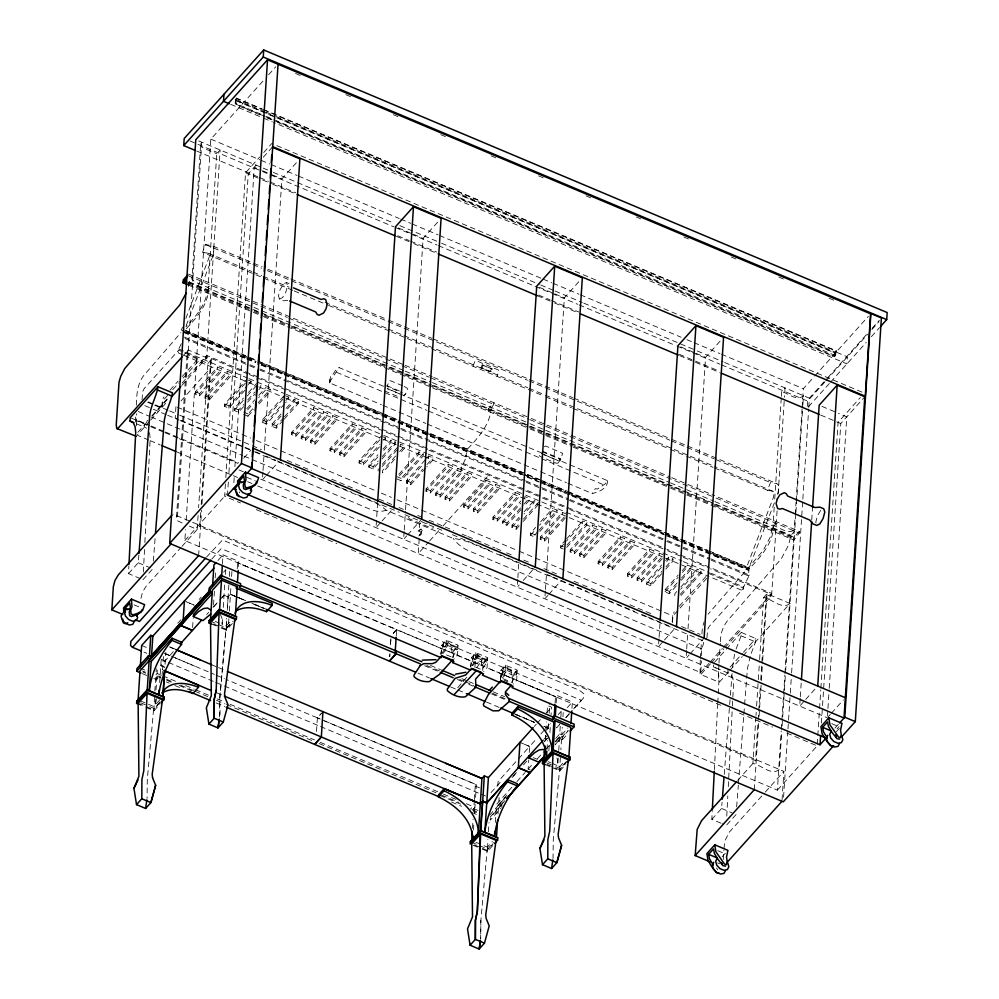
<?xml version="1.0" encoding="UTF-8"?>
<svg xmlns="http://www.w3.org/2000/svg" width="999" height="999" viewBox="0 0 999 999"><rect width="100%" height="100%" fill="white"/><g stroke="black" fill="none" stroke-linecap="round" stroke-linejoin="round"><path stroke-width="0.75" stroke-dasharray="5 3.75" d="M201.973 503.946L211.301 359.677L188.274 349.987L187.225 351.473L176.486 517.47L177.522 520.741L183.529 523.676M187.225 351.473L188.262 354.757L190.16 355.956L207.917 363.436L198.589 507.717M192.008 277.51L193.057 276.024L201.711 142.22L200.662 143.706L192.008 279.208L194.942 282.005L208.104 287.537L211.476 283.778L220.13 149.975L216.758 153.734L208.104 287.537M200.662 143.706L201.698 146.978L203.596 148.189L216.758 153.734M405.307 394.068C401.785 398.264 407.679 393.032 407.405 388.361L404.021 386.326M219.68 703.246L219.418 717.919L220.117 713.623L219.668 699.25L225.911 629.208L231.905 622.577M480.869 920.379L480.644 939.035L480.881 920.366L487.125 850.324L493.081 843.693M383.554 386.326L339.073 367.595L335.577 370.267L331.306 376.923L330.594 376.673L329.995 379.258L329.807 382.979L381.431 404.732M140.335 578.608L128.509 573.626L128.896 565.871M143.369 571.965L144.555 548.713M144.867 542.507L150.187 438.611L149.538 432.579M721.041 823.213L711.825 819.33L712.225 811.575M714.372 769.717L717.694 704.582M717.769 703.034L718.169 695.279M718.244 693.731L719.043 678.221L718.393 672.19L716.445 668.269L713.348 666.758L713.561 663.373M726.773 816.121L727.809 795.966M728.283 786.663L732.317 707.579M732.404 706.031L733.516 684.315L732.866 678.284L730.918 674.362L713.348 666.758M135.352 422.003L135.752 415.871M136.451 405.144C136.538 394.168 137.437 381.943 145.454 373.564L180.894 332.667M163.424 432.043L136.176 420.567L136.626 413.711M136.364 425.811L136.738 419.942L149.65 425.374M142.045 399.887L142.682 391.558L144.168 388.623L178.671 350.174L198.401 358.491L198.227 361.313L179.895 381.73M146.553 428.159L144.48 427.147L144.705 423.763L147.79 420.329M154.72 405.232L161.776 408.204L162.412 399.862L163.898 396.928M156.106 671.765L156.294 668.743M145.954 707.379L153.971 710.764L154.433 697.352M153.759 678.471L156.593 679.67L156.768 676.997L157.979 675.661L160.827 676.86M155.906 674.787L157.093 673.476L157.48 667.432M181.244 343.743L178.746 349.051L178.496 352.997L182.792 354.82M157.979 675.661L157.805 678.333L156.593 679.67M175.936 406.63L175.212 417.919L254.208 451.198M159.653 682.454L161.214 659.615M163.411 656.53L162.55 669.942L164.847 667.307L160.839 665.571L175.1 649.7M165.047 664.335L165.809 652.422M452.048 653.059L451.298 645.204L447.727 641.957L443.943 642.095L442.657 649.1L447.914 643.256L457.305 647.215L452.048 653.059L184.865 540.559L185.564 529.67M186.164 520.342L210.814 139.136L264.46 79.396M195.28 394.018L195.417 391.77L217.545 367.132L221.853 368.943L221.703 371.203L199.588 395.841L195.28 394.018L217.395 369.393L217.545 367.132M199.588 395.841L199.738 393.581L221.853 368.943M204.982 398.114L205.12 395.854L227.235 371.216L231.556 373.039L231.406 375.287L209.291 399.925L204.982 398.114L227.098 373.476L227.235 371.216M198.089 515.472L197.19 529.433L188.986 525.973M192.62 627.434L193.207 618.493M200.712 512.549L199.812 526.51L755.519 760.576L758.029 721.79M201.211 504.782L210.552 360.514L205.944 358.579L206.094 356.318L247.777 373.876M198.626 555.594L201.561 510.152M209.291 399.925L209.44 397.664L231.556 373.039M235.414 99.638L235.177 103.309L236.426 104.995L265.135 117.083M264.885 111.713L236.114 99.588L235.727 100.212L235.689 103.534L236.8 104.583L833.94 356.106L835.326 355.519L835.564 351.86L847.402 356.843L846.94 363.898L273.776 122.477M236.164 98.801L235.926 102.472L237.175 104.158L264.448 115.647M244.942 390.247L228.858 408.166L224.538 406.356L224.688 404.096L246.803 379.458M213.549 604.944L214.423 591.158M215.185 577.934L215.572 571.89M228.858 408.166L229.008 405.906L247.103 385.751M225.424 483.841L224.625 496.278L240.447 502.947M225.824 477.609L245.542 172.765L259.678 157.018M222.44 563.898L223.027 554.845L238.798 561.438L238.311 568.98M228.334 482.042L227.622 492.932L184.865 540.559M228.933 472.702L248.252 173.938L258.454 162.587M243.581 406.655L238.561 412.25L234.241 410.439L234.39 408.179L243.431 398.102M232.38 623.526L226.311 630.244L226.273 626.011L222.165 624.288L222.665 616.633M223.252 607.442L224.75 583.316M225.337 574.388L225.624 569.917L229.695 571.578L229.32 577.547M233.853 482.704L234.328 475.437M234.89 466.633L254.258 167.258L261.164 170.167M238.561 412.25L238.699 409.99L243.731 404.395M226.273 626.011L226.761 618.356M228.833 584.989L227.26 610.701L228.109 596.927L230.444 594.305L230.919 586.863M231.593 576.435L232.08 568.993M237.238 568.793L237.625 562.749L238.798 561.438M243.619 414.385L247.927 416.196L248.077 413.948L253.097 408.341M248.239 380.057L251.124 381.281L250.974 383.529L248.963 385.776M260.814 385.364L260.677 387.624L258.666 389.86M284.603 403.871L266.508 424.026L262.188 422.215L262.337 419.955L284.453 395.317M258.991 403.883L270.042 391.571L270.192 389.31L265.871 387.487L265.734 389.747L258.691 397.59M262.912 472.065L262.412 479.82L265.409 476.473M263.012 470.504L263.923 456.555M264.323 450.349L281.88 178.896L298.876 159.952M266.508 424.026L266.658 421.765L281.73 404.97M283.241 420.279L276.211 428.109L271.89 426.298L272.04 424.038L281.081 413.961M276.211 428.109L276.348 425.849L283.391 418.019M285.889 395.916L288.773 397.127L288.624 399.388L285.602 402.747M291.458 434.54L291.608 432.28L313.723 407.642L318.032 409.465L317.882 411.713L295.766 436.351L291.458 434.54L313.574 409.902L313.723 407.642M284.253 419.155L298.326 403.484L298.464 401.223L294.156 399.4L294.006 401.66L285.964 410.614M295.766 436.351L295.916 434.09L318.032 409.465M301.161 438.623L301.298 436.363L323.426 411.725L327.734 413.549L327.585 415.809L305.469 440.434L301.161 438.623L323.276 413.986L323.426 411.725M305.469 440.434L305.619 438.186L327.734 413.549M310.527 442.569L310.677 440.309L332.792 415.671L337.1 417.495L336.963 419.755L314.847 444.38L310.527 442.569L332.642 417.932L332.792 415.671M314.847 444.38L314.985 442.132L337.1 417.495M329.932 450.736L330.07 448.489L352.197 423.851L356.506 425.661L356.356 427.922L334.24 452.559L329.932 450.736L352.048 426.111L352.197 423.851M334.24 452.559L334.39 450.299L356.506 425.661M316.496 731.468L317.37 717.881L321.091 713.736M339.635 454.832L339.772 452.572L361.888 427.934L366.208 429.745L366.059 432.005L343.943 456.643L339.635 454.832L361.75 430.194L361.888 427.934M343.943 456.643L344.093 454.383L366.208 429.745M379.433 446.903L363.349 464.81L359.028 462.999L359.178 460.739L381.293 436.101M363.349 464.81L363.486 462.562L379.57 444.642M378.072 463.299L373.039 468.906L368.731 467.082L368.881 464.822L377.922 454.745M373.039 468.906L373.189 466.645L378.221 461.038M378.097 471.029L378.246 468.768M377.622 502.847L376.024 527.672L381.019 522.102M382.729 436.713L385.602 437.924L385.464 440.184L383.454 442.42M382.093 458.828L395.167 444.268L395.304 442.008L390.996 440.197L390.846 442.445L383.803 450.287M400.212 446.403L400.362 444.143L404.682 445.954L404.533 448.214L399.5 453.808M396.678 478.858L400.999 480.669L401.136 478.421L423.251 453.783L418.943 451.96L398.838 474.363M396.266 635.614L396.653 629.57L237.625 562.749L273.863 577.897M425.774 467.969L410.689 484.765L406.381 482.942L406.531 480.681L425.624 459.415M404.145 531.543L403.646 539.31L406.643 535.963M404.245 529.994L405.444 511.388M405.544 509.827L423.101 238.374L439.11 220.554M410.689 484.765L410.839 482.505L422.902 469.068M418.943 451.96L418.793 454.22L398.688 476.623M423.251 453.783L423.114 456.043L400.999 480.669M418.868 535.976L420.716 533.304L420.991 528.933L418.019 531.018L419.842 531.368L420.217 533.116L422.24 530.619L420.991 528.933L419.193 530.944L419.617 524.288L421.878 521.79M419.205 538.911L418.256 553.596L428.546 542.12M425.949 491.183L426.086 488.923L448.201 464.285L452.522 466.108L452.372 468.369L430.257 493.007L425.949 491.183L448.064 466.545L448.201 464.285M428.496 458.304L428.646 456.056L432.954 457.867L432.817 460.127L426.773 466.845M430.257 493.007L430.407 490.746L452.522 466.108M435.639 495.267L435.789 493.007L457.904 468.381L462.225 470.192L462.075 472.452L439.96 497.09L435.639 495.267L457.767 470.641L457.904 468.381M439.96 497.09L440.109 494.83L462.225 470.192M445.017 499.213L445.167 496.953L467.282 472.327L471.59 474.138L471.453 476.398L449.325 501.036L445.017 499.213L467.132 474.587L467.282 472.327M449.325 501.036L449.475 498.776L471.59 474.138M441.171 654.57L441.77 645.254L446.278 640.234L458.116 645.217L457.455 655.381L454.083 659.14M446.278 640.234L445.616 650.399L442.245 654.158M451.148 656.855L441.945 652.984L447.764 645.516L447.914 643.256M460.951 471.978L461.201 468.032L466.808 456.093L466.058 456.918L466.446 451.111M453.109 658.004L453.608 650.237L458.116 645.217M463.598 507.042L463.736 504.782L485.864 480.144L490.172 481.968L490.022 484.228L467.907 508.866L463.598 507.042L485.714 482.405L485.864 480.144M452.472 657.417L457.155 649.462L457.305 647.215M467.907 508.866L468.056 506.605L490.172 481.968M473.289 511.126L473.439 508.866L495.554 484.24L499.875 486.051L499.725 488.311L477.609 512.949L473.289 511.126L495.417 486.488L495.554 484.24M477.609 512.949L477.759 510.689L499.875 486.051M470.766 667.032L471.366 657.717L475.861 652.697L487.699 657.692L487.05 667.844L483.666 671.615M491.196 407.367C490.472 424.413 478.221 437.737 467.145 449.388M475.861 652.697L475.212 662.861L471.828 666.62M477.235 657.929L477.385 655.669L487.25 659.827L487.1 662.087L481.73 669.742L471.865 665.584L477.235 657.929L487.1 662.087M472.477 828.246L473.064 819.055M478.059 810.464L473.763 808.666L474.25 801.123M474.35 799.612L475.224 786.026L476.398 784.702L321.666 719.692L476.398 784.702L475.424 799.799M482.704 670.466L483.204 662.699L487.699 657.692M492.857 519.368L493.007 517.107L515.122 492.482L519.443 494.293L519.293 496.553L497.177 521.191L492.857 519.368L514.972 494.73L515.122 492.482M473.464 829.994L473.951 822.339M474.537 813.136L474.725 810.064L470.554 808.303M473.763 808.666L474.937 807.354L475.324 801.31M497.177 521.191L497.315 518.931L519.443 494.293M520.954 509.59L506.88 525.274L502.559 523.451L502.709 521.191L520.804 501.036M506.88 525.274L507.017 523.014L523.101 505.094M482.192 849.1L487.537 851.348L487.899 839.472M488.386 831.817L488.986 822.614M500.362 679.495L500.961 670.179L505.457 665.172L517.295 670.154L516.645 680.319L513.261 684.078M519.255 525.861L516.246 529.22L511.938 527.397L512.075 525.149L519.118 517.307M505.457 665.172L504.807 675.324L501.423 679.095M497.764 786.138L498.064 781.605L517.395 760.039M500.324 679.357L503.783 667.307L501.136 677.909L507.18 670.541L507.33 668.281L516.72 672.24L516.583 674.5L511.663 682.342L501.136 677.909L503.783 667.307L507.567 667.17L511.138 670.404L511.476 678.084L487.05 667.844M516.246 529.22L516.396 526.96L519.405 523.601M489.535 815.259L498.638 805.107L499.125 797.564M504.87 800.661L499.662 806.443L499.837 803.77L505.919 797.002M501.735 807.317L501.91 804.657L499.837 803.77L506.081 796.84M517.757 579.408L517.245 587.162L519.255 584.927M517.857 577.847L518.856 562.337M512.3 682.929L512.799 675.162L517.295 670.154M524.675 498.826L524.825 496.565L529.133 498.376L528.995 500.636L524.975 505.119M537.986 531.431L534.964 534.79L534.827 537.05L530.506 535.227L530.656 532.966L535.676 527.372M523.426 519.118L538.511 502.322L534.19 500.511L534.053 502.772L524 513.961M540.209 539.31L540.359 537.05L562.474 512.425L566.783 514.235L544.667 538.873L544.53 541.133L540.209 539.31L562.325 514.685L562.474 512.425M530.219 769.954L528.146 769.08L528.733 760.014M529.22 752.472L529.607 746.428L536.75 738.486M545.379 591.033L544.867 598.788L547.877 595.454M545.479 589.485L546.678 570.866M546.778 569.318L564.335 297.864L580.332 280.032M539.847 531.443L556.942 512.412L557.092 510.152L552.772 508.341L552.622 510.589L539.56 525.149M545.904 730.781L546.478 721.84M547.065 712.911L547.539 705.456L551.56 707.205L551.073 714.647M546.952 749.7L547.539 740.496M548.501 723.688L548.214 728.159L546.678 729.907M549.175 713.261L549.85 702.834M563.311 549.038L560.427 547.827L560.576 545.579L565.609 539.972M548.863 750.973L549.35 743.306M549.925 732.517L550.499 723.588M555.082 702.672L555.469 696.628L556.655 695.316L572.365 701.985L571.778 711.051M556.168 702.871L556.655 695.316M570.129 551.923L570.279 549.662L592.395 525.024L596.715 526.848L596.565 529.095L574.45 553.733L570.129 551.923L592.245 527.285L592.395 525.024M558.254 758.091L557.754 765.746L559.802 766.608L559.927 770.816L551.91 767.432M558.741 750.424L559.627 736.65L561.663 737.499L560.876 749.762M555.669 738.461L559.74 733.915L560.327 724.862M560.814 717.307L561.213 711.276L563.249 712.125L562.961 716.658M560.389 757.417L559.802 766.608L564.847 760.976M559.74 733.915L561.788 734.777L562.275 727.235M574.45 553.733L574.587 551.473L596.715 526.848M555.344 744.43L560.414 738.785L562.487 739.66L562.662 736.987L568.419 730.581M579.507 555.869L579.645 553.608L601.773 528.971L606.081 530.794L605.931 533.054L583.816 557.679L579.507 555.869L601.623 531.231L601.773 528.971M566.758 547.415L586.863 525.012L587.012 522.752L582.692 520.941L582.554 523.201L566.47 541.108M583.816 557.679L583.965 555.419L606.081 530.794M598.076 563.686L598.226 561.438L620.342 536.8L624.662 538.611L624.512 540.871L602.397 565.509L598.076 563.686L620.204 539.06L620.342 536.8M602.397 565.509L602.547 563.249L624.662 538.611M607.779 567.782L607.929 565.521L630.044 540.884L634.365 542.707L634.215 544.954L612.1 569.592L607.779 567.782L629.894 543.144L630.044 540.884M612.1 569.592L612.237 567.332L634.365 542.707M627.347 576.023L627.497 573.763L649.612 549.125L653.92 550.936L653.783 553.196L631.668 577.834L627.347 576.023L649.462 551.386L649.612 549.125M631.668 577.834L631.805 575.574L653.92 550.936M637.05 580.107L637.2 577.847L659.315 553.209L663.623 555.032L641.508 579.657L641.358 581.918L637.05 580.107L659.165 555.469L659.315 553.209M661.788 573.551L650.736 585.864L646.415 584.053L646.565 581.793L661.65 564.997M650.736 585.864L650.873 583.603L661.937 571.291M658.978 638.885L658.478 646.64L663.486 641.071M659.078 637.337L660.089 621.828M676.348 585.851L669.318 593.693L664.997 591.87L665.147 589.622L678.209 575.062M665.809 569.068L672.851 561.238L673.001 558.978L668.681 557.155L668.531 559.415L665.521 562.774M669.318 593.693L669.455 591.433L680.519 579.12M672.202 621.69L672.752 614.822L674.225 611.888M672.477 622.739L672.914 615.958L707.579 577.422M681.38 580.257L691.433 569.055L691.57 566.795L687.262 564.984L687.112 567.245L682.092 572.839M686.6 650.524L686.101 658.279L689.098 654.932M686.7 648.975L687.599 635.014M688.011 628.808L705.556 357.355L721.565 339.523M681.018 595.541L701.123 573.139L701.273 570.891L696.965 569.068L696.815 571.328L680.731 589.248M700.274 659.952L700.062 674.188L718.481 681.942L719.505 681.992L728.833 671.603M700.374 658.416L701.56 640.034M701.96 633.903L702.347 627.772L704.07 622.015M701.273 655.769L701.71 648.913A16.096 5.582 -67.2 0 0 703.958 641.183L706.493 638.361M257.667 485.951L700.711 672.564L701.473 660.826M706.955 637.837L707.604 629.507L709.078 626.573L743.593 588.124L708.728 573.451M718.88 664.647L718.481 681.942M718.98 663.111L720.267 643.194M720.366 641.658C720.341 633.541 723.313 625.312 728.783 619.268L781.443 558.516L788.636 544.942L790.946 535.352L794.692 531.181L785.714 670.154M727.809 672.851L728.034 669.467M723.288 859.49L723.888 850.224M723.988 848.688L724.799 841.083L729.22 832.267L764.297 793.206M710.564 558.753L749.275 575.062L743.656 587L743.406 590.946L710.426 577.06M736.101 648.988L741.096 635.839L741.32 632.454L755.793 638.548L755.569 641.932L750.574 655.082M711.238 560.202L748.526 575.899L748.9 570.079L684.377 542.907M755.906 716.957L752.896 763.498C761.063 764.685 771.141 776.211 779.282 769.442L781.693 732.205M756.006 715.409L756.206 712.312M756.605 706.106L758.216 681.281M758.316 679.732L759.515 661.113M759.615 659.565L763.623 597.514L767.007 593.756L790.022 603.446L743.356 655.431M758.129 720.242L758.628 712.487M758.728 710.938L760.339 686.113M760.739 679.907L766.258 594.592L770.853 596.528L771.003 594.268L710.626 568.843M754.332 789.66L758.678 722.514M759.078 716.308L761.288 682.18M761.388 680.619L762.587 662.012M762.687 660.464L767.007 593.756M795.816 513.923L794.804 529.482C788.261 535.539 779.607 526.972 773.014 525.486L774.225 506.818M774.725 499.038L781.268 397.902M781.368 396.353L781.668 391.683L785.039 387.924L784.44 397.252M777.097 510.839L776.385 521.728L773.014 525.486M778.196 493.718L784.34 398.813M516.645 680.319L777.397 790.147L781.218 731.018M781.318 729.47L781.817 721.69M781.93 720.129L784.839 675.012M784.939 673.451L795.104 516.308M795.204 514.747L796.016 502.31M796.116 500.749L802.047 408.953M802.147 407.392L803.358 388.723L813.673 377.235M782.092 725.998L782.592 718.244M782.704 716.695L784.302 691.87M784.402 690.321L785.601 671.703M795.916 512.375L802.759 406.568M802.859 405.007L803.458 395.679C796.915 401.735 788.261 393.169 781.668 391.683M670.641 488.149L793.968 540.097L799.3 533.116L799.412 531.431L716.221 496.391M824.974 381.818L807.642 401.123L807.18 408.191L829.607 383.204M782.055 799.799L783.89 771.378L172.939 514.035M783.578 797.19L787.886 730.431M787.986 728.883L790.197 694.717M790.296 693.169L791.508 674.537M791.608 672.989L802.746 500.649M802.846 499.088L808.678 409.041M808.778 407.492L809.377 398.176L826.872 378.683M800.211 698.376L799.712 706.131L804.707 700.561M800.311 696.827L801.31 681.318M811.75 519.992L812.549 507.579M835.189 352.272L834.952 355.944L833.566 356.518L276.611 121.928M835.938 351.436L835.701 355.107L834.739 356.431M817.257 744.305L819.467 710.089M819.567 708.528L820.778 689.872M820.878 688.311L838.074 422.352L860.301 397.602M821.415 723.051L840.783 423.526L865.259 396.266M827.434 716.221L827.834 710.014M827.934 708.466L829.133 689.847M829.232 688.299L846.79 416.845L838.498 413.349M154.833 691.233L155.744 677.447L156.918 676.123L161.089 677.884M155.419 699.113L155.02 705.232L153.834 706.555L139.548 700.524M156.019 689.909L156.918 676.123M162.163 674.525L162.362 671.465M218.519 624.562L226.561 627.934L226.686 618.369M228.871 618.793L228.571 623.388L229.595 619.505M229.37 611.126L230.482 594.28L234.653 596.041M495.367 822.352L496.353 807.017L507.33 794.804M498.002 814.01L498.401 807.879L496.353 807.017M128.509 573.626L138.262 562.762L138.861 555.019M153.322 561.113L155.257 536.313M711.825 819.33L721.59 808.466L722.065 802.272M724.238 774.375L729.545 706.168M729.67 704.62L730.269 696.865M730.394 695.316L732.08 673.613M732.554 667.419L734.502 654.245M736.65 806.817L738.348 785.114M738.461 783.566L744.492 706.056M744.617 704.507L746.54 679.707M746.665 678.159L747.389 668.855L750.174 656.405M159.515 703.084L153.559 709.727L147.29 779.769L147.065 798.451M219.73 699.238L225.999 629.195L211.938 623.289M567.469 760.951L559.527 769.792L553.271 839.834L553.034 858.503M329.807 382.979L329.995 379.258M607.592 480.694C607.617 488.773 598.651 491.92 592.245 493.531L595.367 488.648L597.489 489.048L605.219 483.841L607.592 480.694L560.239 460.751L557.829 463.136L556.293 463.261L539.847 456.343L539.423 455.369M140.959 598.351L142.582 592.082L145.891 586.563L180.969 547.502M188.386 286.488L189.198 281.893L192.957 277.722L177.547 515.971L176.486 517.47M181.806 385.464L206.693 357.742L211.363 285.477L207.617 289.648C205.981 304.545 196.004 316.496 185.964 326.835M724.937 647.677L771.603 595.691L776.285 523.426L772.527 527.597L770.217 537.187L763.024 550.761L708.091 614.21M457.455 655.381L481.555 665.484L481.218 657.804L477.647 654.557L473.863 654.707L472.577 661.7L477.385 655.669M156.718 698.763L155.02 705.232L159.628 700.074M443.943 642.095L440.472 654.145M473.863 654.707L470.392 666.758M329.483 382.317L339.073 367.595M474.775 667.132L476.486 656.418L477.647 654.557M292.719 290.309L202.572 252.335L205.532 244.618L211.825 245.642L252.073 262.6M182.492 327.185L181.381 330.07L246.066 357.317M185.814 318.519L209.34 256.706L208.579 253.309L202.572 252.335M186.176 325.612L211.738 259.041A13.711 4.758 -67.2 0 0 213.274 246.903L211.825 245.642M473.026 366.258L474.912 361.351L476.298 360.714L498.326 369.992L498.913 371.453L497.027 376.361M481.031 367.794L482.105 364.985L483.166 365.159L492.37 369.043L491.296 371.84L481.031 367.794L491.296 371.84M482.092 367.969L483.166 365.159M490.234 371.665L491.308 368.868L492.37 369.043M714.535 467.982L767.482 490.284L770.441 482.567L776.735 483.591L778.196 484.852A13.711 4.758 -67.2 0 1 777.497 494.505M665.134 533.916L748.501 569.043L746.303 568.019L773.451 497.277L774.275 491.933L714.56 466.433M774.425 502.772L748.501 569.043L748.788 570.229L749.425 567.894L709.178 550.948M408.628 517.357L409.19 518.743L431.556 528.171L433.616 527.884M820.716 510.352L817.407 515.884L815.783 522.14L816.795 525.462M276.386 116.558L835.838 352.347L835.176 353.072L235.14 99.95L236.451 98.489L262.337 109.403M476.798 667.657L482.167 660.002L482.317 657.742L477.06 663.598M544.33 446.653L545.716 446.016L562.599 453.284L560.539 460.152L559.602 461.301L541.196 453.546M457.742 687.687L467.282 676.598M470.492 809.14L471.678 807.804M217.969 560.476L223.027 554.845M199.163 599.412L201.199 597.152M223.589 572.177L225.624 569.917M206.681 614.522L208.716 612.25M213.811 606.58L218.893 600.911M219.917 599.775L223.988 595.229L228.134 596.915M160.14 701.735L154.108 708.466L148.776 706.218M153.971 710.764L159.99 704.033M396.653 629.57L392.008 634.765L396.653 629.57L555.469 696.628L519.393 681.318M518.419 758.915L529.607 746.428L519.967 742.357L529.607 746.428M490.996 792.619L500.099 782.467L498.064 781.605M511.863 787.237L496.603 804.257L498.638 805.107M516.958 781.555L525.099 772.477M555.394 741.895L560.576 736.113L562.662 736.987M555.519 741.758L560.576 736.113L560.414 738.785L555.219 744.567M501.91 804.657L490.422 817.469L490.247 820.142L500.786 808.391M268.581 74.8L275.811 66.758M263.724 152.522L271.803 143.519L864.335 393.107M263.261 157.23L272.265 147.203M183.092 355.756L188.274 349.987M136.176 420.567L136.738 419.942M169.98 390.147L178.097 381.106M182.168 376.573L198.401 358.491M167.67 395.329L162.587 400.999L161.776 408.204M172.765 389.66L178.871 382.854M151.898 415.746L168.344 397.427M137.85 432.317L147.115 422.003M152.273 416.271L168.744 397.914M182.13 383.004L206.843 355.482L665.659 548.738M149.65 421.278L137.213 435.139L148.701 440.047M150.687 420.117L167.283 401.635M207.917 363.436L211.301 359.677M181.031 400.961L211.576 366.933M224.538 406.356L246.653 381.718M248.102 384.64L251.124 381.281M248.464 392.507L256.506 383.541M234.241 410.439L243.294 400.362M247.315 395.879L256.356 385.801M247.752 399.912L254.782 392.083M247.602 402.172L254.645 394.343M246.778 408.766L254.82 399.812M258.841 395.329L265.871 387.487M247.64 409.902L253.671 403.184M258.129 402.747L270.192 389.31M247.927 416.196L253.958 409.478M262.188 422.215L284.303 397.577M285.751 400.487L288.773 397.127M286.114 408.366L294.156 399.4M271.89 426.298L280.944 416.221M243.793 458.154L250.799 450.362M284.39 416.895L298.464 401.223M142.969 579.72L152.722 568.856M181.993 546.353L200.562 525.674M266.421 475.362L278.421 461.988M206.506 557.105L222.515 539.997L579.482 690.346L583.841 693.756L583.578 697.926L572.165 710.626M211.9 558.928L221.179 548.588L581.343 700.299L572.065 710.626M177.76 623.239L180.819 619.842M213.062 607.392L218.057 601.848M222.04 597.402L224.038 595.192L228.059 596.903L230.482 594.28M359.028 462.999L381.143 438.361M383.591 440.159L385.602 437.924M382.954 449.15L390.996 440.197M368.731 467.082L378.783 455.881M382.242 456.568L395.304 442.008M382.267 464.298L398.351 446.378M382.118 466.558L398.201 448.638M395.629 456.031L382.567 470.591L382.417 472.852L394.48 459.415M399.65 451.56L404.682 445.954M426.635 458.291L428.646 456.056M406.381 482.942L423.476 463.911M426.923 464.585L432.954 457.867M382.018 520.991L394.031 507.617M407.642 534.852L420.654 520.367M426.473 523.726L427.222 522.889M429.582 540.971L441.933 527.21M442.957 526.061L489.298 474.463M322.964 711.663L317.37 717.881L226.036 679.382M502.559 523.451L520.654 503.296M524.113 503.983L529.133 498.376M524.138 511.713L534.19 500.511M511.938 527.397L519.98 518.444M523.289 521.378L538.361 504.582M540.709 521.778L552.772 508.341M530.506 535.227L535.539 529.632M538.985 530.307L557.092 510.152M544.53 541.133L566.645 516.495M523.251 580.469L535.252 567.107M566.608 538.861L582.692 520.941M560.427 547.827L565.459 542.232M566.908 545.154L587.012 522.752M548.876 594.33L560.876 580.968M502.085 674.138L507.33 668.281M511.476 678.084L516.72 672.24M814.697 376.086L868.343 316.333M641.358 581.918L663.473 557.292M827.896 377.547L868.019 332.854M872.139 328.259L879.345 320.242M825.986 380.694L867.794 334.128M871.865 329.583L879.008 321.641M665.671 560.514L668.681 557.155M646.415 584.053L661.5 567.257M830.631 382.068L866.308 342.32M871.415 336.651L879.57 327.56M665.958 566.808L673.001 558.978M534.228 726.485L536.263 724.213M537.287 723.076L540.347 719.68M546.465 712.874L551.56 707.205M682.23 570.579L687.262 564.984M664.997 591.87L678.071 577.322M540.821 733.953L544.905 729.42M545.916 728.283L551.011 722.614M558.154 714.672L561.213 711.276M681.518 577.996L691.57 566.795M474.725 810.064L473.551 811.388L477.847 813.198M546.74 729.994L548.326 728.234L544.155 726.473M567.295 707.617L572.365 701.985M543.806 739.322L548.039 734.802M676.86 591.458L674.849 593.706L674.7 595.966L676.71 593.718M680.881 586.987L696.965 569.068M513.324 776.073L516.408 772.627M544.243 741.633L547.327 738.186M565.884 717.519L571.041 711.775M512.05 777.584L515.159 774.125M523.451 764.884L527.597 760.264M544.18 741.795L547.29 738.323M565.946 717.544L571.128 711.775M680.169 594.405L701.273 570.891M528.146 769.08L533.241 763.411M537.325 758.865L545.479 749.799M546.49 748.663L549.55 745.254M555.631 741.083L559.627 736.65M561.788 734.777L567.857 728.021M499.662 806.443L504.732 800.811M679.295 606.231L706.705 575.711M490.297 816.895L498.401 807.879M561.663 737.499L567.744 730.744M562.487 739.66L568.244 733.254M664.485 639.959L676.485 626.585M479.67 845.678L487.674 849.063L487.4 847.14L492.457 841.508M487.687 849.063L493.718 842.344M566.108 761.812L560.077 768.531L554.732 766.27M474.5 844.992L487.125 850.324L487.537 851.348L493.568 844.63M559.927 770.816L565.958 764.11M748.526 575.899L749.275 575.062M799.412 531.431L794.155 537.275L432.267 384.865M690.097 653.821L703.109 639.335M700.711 672.564L708.94 663.386M709.977 662.25L722.327 648.476M723.363 647.34L771.752 593.431L666.82 549.238M710.426 663.848L701.086 674.238L700.062 674.188M711.463 662.687L723.9 648.826M714.585 662.225L741.32 632.454M730.082 667.17L742.419 653.433M743.456 652.285L755.793 638.548M729.869 670.441L742.319 656.58M805.706 699.45L817.719 686.076M737.699 780.419L756.268 759.74M736.051 814.56L726.298 825.424L722.352 823.763M828.333 716.658L830.331 714.422M831.33 713.311L843.331 699.937M765.321 792.057L783.89 771.378M777.397 790.147L817.157 745.866L786.95 733.141M835.014 728.059L838.586 724.1M722.027 856.942L725.961 852.559M837.037 728.833L839.01 726.648M836.413 731.63L839.347 728.371M226.186 626.023L231.356 620.304M226.461 627.946L232.53 621.228M481.555 665.484L487.25 659.827M790.022 603.446C781.88 610.227 771.802 598.701 763.623 597.514M289.111 283.591L286.488 282.48L283.429 284.041L280.12 289.573L278.484 295.829L279.495 299.151L283.441 300.811L288.261 300.387M279.495 299.151L282.555 297.59L285.864 292.058L287.487 285.801L286.488 282.48M542.345 451.823L560.764 459.577C560.664 457.704 558.816 460.626 559.602 461.301M835.489 355.594L275.924 120.479M767.482 490.284L773.501 491.258M237.412 597.227L230.444 594.305L237.6 597.315M238.811 597.802L245.779 600.711M266.683 609.452L252.747 603.633L263.848 608.354M475.224 786.026L479.532 787.824M471.915 809.739L477.609 812.112M471.74 812.412L478.858 815.384M295.542 73.476L302.722 76.511M345.866 94.68L353.059 97.715M393.331 114.673L400.524 117.707M440.796 134.665L447.989 137.7M491.133 155.869L498.326 158.891M538.586 175.861L545.779 178.883M586.051 195.854L593.244 198.876M636.388 217.058L640.696 218.868M683.853 237.038L691.033 240.072M731.305 257.03L738.498 260.065M778.77 277.023L785.963 280.057M829.108 298.226L836.3 301.261M236.176 98.002L262.287 109.003M263.499 109.515L836.163 350.724L835.838 352.335L835.176 353.072L235.19 100.35M263.773 110.002L836.213 351.124L834.902 352.585L836.163 350.724M266.321 112.313L274.95 115.946M265.884 116.246L274.488 119.88M266.571 117.695L275.175 121.316M230.682 104.321L262.287 117.632M263.724 118.232L272.34 121.866M210.814 139.136L259.715 159.74M261.151 160.34L269.78 163.973M271.228 164.585L297.115 175.487M298.551 176.099L399.225 218.494M400.661 219.106L410.726 223.339M412.162 223.951L438.049 234.852M439.498 235.464L541.608 278.471M543.044 279.083L551.673 282.717M553.109 283.316L578.995 294.218M580.431 294.83L681.106 337.237M686.862 339.66L692.619 342.083M694.055 342.682L719.942 353.584M721.378 354.195L803.358 388.723M198.676 140.934L271.953 171.803M273.389 172.402L394.093 223.252M399.85 225.674L440.084 242.62M441.521 243.219L539.223 284.378M540.671 284.99L553.596 290.434M555.032 291.034L582.342 302.535M583.778 303.147L695.853 350.349M697.29 350.961L723.164 361.85M724.6 362.462L809.377 398.176M262.537 170.742L270.829 174.238M272.203 174.813L281.88 178.896M398.239 227.909L412.05 233.729M413.436 234.303L423.101 238.374M539.472 287.4L553.284 293.207M554.67 293.793L564.335 297.864M680.706 346.878L694.517 352.697M695.891 353.284L705.556 357.355M821.927 406.368L837.125 412.762M189.935 140.946L393.918 226.873M395.354 227.472L409.727 233.529M411.163 234.128L437.013 245.017M438.461 245.629L550.499 292.819M551.935 293.431L577.797 304.32M579.233 304.92L675.474 345.467M676.91 346.066L691.283 352.123M692.719 352.722L720.004 364.223M721.453 364.822L807.642 401.123M196.666 151.024L258.441 177.048M259.877 177.647L268.494 181.281M269.93 181.893L295.779 192.782M397.777 235.739L409.265 240.584M410.701 241.184L436.563 252.073M538.548 295.042L550.049 299.875M551.485 300.487L578.771 311.975M679.332 354.333L719.555 371.278M245.542 172.765L261.363 179.433M262.637 179.995L271.428 183.666M272.702 184.241L295.879 193.968M396.391 236.338L412.375 243.032M413.648 243.606L436.825 253.334M537.499 295.741L553.321 302.41M554.582 302.972L577.759 312.699M679.707 355.681L694.255 361.775M695.529 362.337L719.979 372.639M820.654 415.047L840.783 423.526M253.509 263.199L262.138 266.833M267.882 269.255L289.448 278.334M290.884 278.946L387.2 319.505M388.636 320.117L403.009 326.173M404.445 326.773L431.755 338.286M433.191 338.886L528.059 378.846M529.507 379.458L543.881 385.502M545.317 386.113L572.627 397.614M574.063 398.226L670.366 438.786M671.803 439.398L686.188 445.454M687.624 446.053L776.735 483.591M205.532 244.618L251.536 263.998M252.972 264.598L261.588 268.232M267.345 270.654L386.65 320.916M388.087 321.516L527.522 380.244M528.958 380.856L669.829 440.184M671.266 440.796L685.639 446.853M687.075 447.452L714.385 458.953M715.821 459.565L770.441 482.567M482.105 364.985L491.308 368.868M208.579 253.309L251.711 271.478M253.147 272.078L261.763 275.712M263.199 276.311L289.073 287.213M325.012 302.347L386.825 328.384M388.261 328.996L402.634 335.052M404.071 335.652L527.697 387.724M529.133 388.324L713.124 465.834M294.156 290.909L327.073 304.77M328.496 305.369L390.035 331.293M391.458 331.893L405.769 337.924M407.205 338.524L544.255 396.253M545.679 396.853L571.44 407.704M572.877 408.304L668.743 448.688M670.179 449.3L713.111 467.382M188.461 274.088L403.584 364.697M405.02 365.297L432.267 376.773M433.703 377.385L529.782 417.857M531.218 418.456L545.566 424.5M547.002 425.099L670.329 477.06M671.765 477.659L714.797 495.779M188.349 275.774L287.3 317.457M288.736 318.069L400.599 365.184M402.035 365.784L429.283 377.26M430.719 377.872L528.246 418.943M529.682 419.555L714.685 497.477M716.121 498.076L799.3 533.116M403.733 370.529L208.741 288.399C208.017 305.444 195.767 318.756 184.678 330.419L259.24 361.813M405.169 371.141L430.981 382.005M432.417 382.617L528.471 423.077M529.907 423.676L544.243 429.72M545.679 430.319L668.993 482.255M670.416 482.867L713.436 500.986M714.872 501.585L773.651 526.348C772.926 543.394 760.689 556.705 749.6 568.369L712.312 552.659M189.198 281.893L207.617 289.648M772.527 527.597L790.946 535.352M188.948 282.355L431.318 384.44M188.149 282.605L252.685 309.79M254.121 310.389L262.725 314.011M264.161 314.623L289.972 325.499M291.408 326.099L387.5 366.571M388.936 367.17L403.271 373.214M404.707 373.826L430.519 384.69M431.955 385.302L528.046 425.774M529.482 426.373L685.801 492.22M687.237 492.832L713.049 503.696M714.485 504.308L794.792 538.136M188.074 283.728L252.61 310.914M254.046 311.526L262.65 315.147M264.086 315.746L289.897 326.623M291.333 327.222L387.425 367.707M388.861 368.306L403.196 374.35M404.632 374.95L527.971 426.898M529.408 427.51L572.427 445.629M573.863 446.228L685.726 493.356M687.162 493.956L712.974 504.832M714.41 505.432L794.729 539.26M188.761 285.177L261.9 315.984M263.336 316.583L431.131 387.262M432.567 387.862L528.658 428.346M530.094 428.946L544.43 434.99M545.866 435.589L571.678 446.466M573.114 447.065L669.205 487.537M402.647 385.751L389.772 380.482L386.938 386.363L402.522 392.919M386.738 385.626L402.31 392.195M542.132 451.086L560.551 458.841M541.833 452.997L387.35 388.623M544.168 454.67L559.752 461.238M387.212 388.686L404.208 395.841M384.453 390.884L399.525 397.227M336.651 372.327L399.725 398.901M401.161 399.5L426.973 410.364M428.396 410.976L524.45 451.436M525.886 452.035L540.222 458.079M541.658 458.678L606.168 485.851M382.867 405.332L425.886 423.451M427.322 424.063L539.185 471.178M540.621 471.778L566.433 482.654M567.869 483.254L592.245 493.531M184.515 329.945L256.393 360.214M257.829 360.826L381.443 412.899M382.879 413.499L397.252 419.555M398.688 420.167L539.56 479.495M540.996 480.107L566.87 490.996M568.306 491.608L680.431 538.836M681.867 539.435L707.742 550.337M260.677 362.425L383.978 414.36M385.414 414.96L396.878 419.792M402.622 422.215L428.421 433.079M429.857 433.691L525.924 474.15M527.36 474.75L541.695 480.794M543.131 481.393L710.888 552.06M247.502 357.929L256.131 361.551M257.567 362.162L381.193 414.235M382.629 414.835L397.003 420.891M398.439 421.503L425.749 433.004M427.185 433.603L539.31 480.831M540.746 481.443L566.62 492.332M568.056 492.944L664.36 533.503M665.796 534.115L680.182 540.172M681.618 540.771L707.492 551.673M708.928 552.285L746.303 568.019M183.591 331.094L245.392 357.13M246.84 357.729L255.457 361.363M261.214 363.786L284.203 373.476M285.652 374.076L380.519 414.036M381.955 414.647L522.827 473.976M524.263 474.587L663.698 533.316M183.978 332.13L245.642 358.104M247.065 358.703L255.669 362.325M261.413 364.747L282.917 373.801M284.353 374.413L380.407 414.872M381.843 415.472L525.224 475.874M526.66 476.473L542.432 483.116M543.868 483.716L569.667 494.592M571.103 495.192L667.17 535.651M668.606 536.263L682.941 542.295M183.579 332.405L245.379 358.441M246.815 359.041L255.444 362.674M261.201 365.097L282.754 374.175M284.191 374.787L380.507 415.347M381.943 415.959L521.378 474.687M527.122 477.11L538.623 481.955M540.059 482.554L663.673 534.627M665.122 535.227L748.488 570.354M184.353 337.113L248.876 364.285M250.312 364.897L258.916 368.519M260.352 369.118L286.151 379.995M287.587 380.594L383.653 421.066M385.09 421.665L399.425 427.709M400.861 428.309L524.163 480.244M525.599 480.844L568.618 498.963M570.042 499.575L666.108 540.034M667.544 540.634L681.88 546.678M683.316 547.277L709.128 558.154M185.04 338.549L258.167 369.355M259.603 369.955L400.112 429.145M401.548 429.745L427.347 440.621M428.783 441.221L524.85 481.68M526.286 482.292L540.621 488.324M542.057 488.936L567.869 499.8M569.293 500.412L665.359 540.871M666.795 541.47L709.814 559.59M249.213 374.488L427.46 449.562M428.896 450.162L541.008 497.39M542.445 498.002L568.319 508.891M569.767 509.502L666.071 550.074M667.507 550.674L681.88 556.73M683.316 557.33L709.19 568.231M178.746 349.051L247.565 378.034M249.001 378.646L284.852 393.743M286.276 394.343L382.342 434.815M383.778 435.414L398.114 441.458M399.55 442.058L426.798 453.534M428.221 454.133L524.288 494.592M525.724 495.204L682.005 561.026M683.441 561.638L709.253 572.502M710.689 573.114L743.656 587M184.228 355.419L247.49 382.068M248.751 382.592L257.542 386.301M258.778 386.825L284.827 397.802M286.026 398.301L382.517 438.936M383.529 439.36L567.819 516.995M569.255 517.594L664.547 557.742M665.509 558.141L708.99 576.46M195.417 391.77L199.738 393.581M205.12 395.854L209.44 397.664M224.688 404.096L229.008 405.906M234.39 408.179L238.699 409.99M243.756 412.125L248.077 413.948M262.337 419.955L266.658 421.765M272.04 424.038L276.348 425.849M291.608 432.28L295.916 434.09M301.298 436.363L305.619 438.186M310.677 440.309L314.985 442.132M330.07 448.489L334.39 450.299M339.772 452.572L344.093 454.383M359.178 460.739L363.486 462.562M368.881 464.822L373.189 466.645M396.828 476.598L401.136 478.421M406.531 480.681L410.839 482.505M426.086 488.923L430.407 490.746M435.789 493.007L440.109 494.83M445.167 496.953L449.475 498.776M463.736 504.782L468.056 506.605M473.439 508.866L477.759 510.689M493.007 517.107L497.315 518.931M502.709 521.191L507.017 523.014M512.075 525.149L516.396 526.96M530.656 532.966L534.964 534.79M540.359 537.05L544.667 538.873M560.576 545.579L563.448 546.79M570.279 549.662L574.587 551.473M579.645 553.608L583.965 555.419M598.226 561.438L602.547 563.249M607.929 565.521L612.237 567.332M627.497 573.763L631.805 575.574M637.2 577.847L641.508 579.657M646.565 581.793L650.873 583.603M665.147 589.622L669.455 591.433M741.096 635.839L755.569 641.932M177.372 407.23L240.572 433.853M242.008 434.465L250.624 438.086M256.368 440.509L279.358 450.187M280.794 450.799L375.587 490.721M381.331 493.144L391.396 497.377M397.14 499.8L420.117 509.478M421.553 510.089L517.794 550.624M519.23 551.223L672.914 615.958M148.152 401.885L153.883 404.295M155.32 404.907L168.232 410.339M169.655 410.939L178.259 414.573M179.695 415.172L261.426 449.6M287.225 460.464L311.601 470.729M331.68 479.183L361.788 491.87M378.996 499.113L391.895 504.557M399.063 507.579L403.371 509.39M417.707 515.422L422.003 517.232M429.17 520.254L453.546 530.519M462.15 534.153L466.458 535.963M467.894 536.563L475.062 539.585M476.486 540.184L495.129 548.039M496.565 548.638L500.861 550.449M506.605 552.872L513.773 555.894M523.801 560.114L530.981 563.136M543.881 568.568L558.216 574.612M573.988 581.256L581.156 584.278M582.592 584.877L589.76 587.899M591.196 588.498L605.531 594.542M629.907 604.807L652.846 614.472M681.518 626.548L700.162 634.402M147.677 402.26L153.322 404.632M255.644 451.798L259.952 453.621M265.697 456.031L275.749 460.277M277.185 460.876L351.873 492.332M357.63 494.755L399.275 512.3M405.02 514.722L445.242 531.668M452.422 534.69L492.644 551.623M499.825 554.657L540.034 571.59M547.227 574.612L551.535 576.435M552.971 577.035L587.437 591.558M594.617 594.58L598.925 596.403M600.362 597.002L634.84 611.525M642.02 614.547L646.328 616.371M647.764 616.97L672.19 627.26M144.768 405.644L151.91 408.653M153.346 409.253L166.221 414.672M167.645 415.284L179.083 420.104M180.519 420.704L243.456 447.215M244.88 447.814L253.459 451.423M254.895 452.023L372.177 501.423A46.291 30.732 3.7 0 1 386.089 510.164L453.159 538.424A46.291 30.732 3.7 0 1 470.816 542.981L703.958 641.183M138.237 411.563L149.675 416.383M151.099 416.995L242.645 455.544M244.068 456.143L369.93 509.165A25.787 17.083 41.9 0 0 386.089 510.164M701.71 648.913L468.581 550.711A25.787 17.083 41.9 0 1 453.159 538.424M151.086 425.974L163.986 431.406M165.422 432.018L238.536 462.812M130.232 417.669L144.705 423.763M164.86 432.642L177.76 438.074M179.196 438.686L237.974 463.436M136.588 423.826L144.48 427.147M238.936 469.93L243.419 471.815M260.677 479.083L827.334 717.769M246.678 477.235L255.182 480.819M831.817 723.701L838.898 726.685M150.137 440.659L160.165 444.88M177.372 452.135L231.855 475.074M233.291 475.686L237.587 477.497M247.627 481.718L251.935 483.528M256.268 509.602L289.335 523.538M303.721 529.595L336.8 543.531M351.186 549.587L384.265 563.523M401.523 570.791L438.911 586.538M448.976 590.784L486.376 606.53M496.441 610.776L533.828 626.523M546.778 631.967L581.293 646.515M594.243 651.96L628.758 666.508M641.695 671.952L676.211 686.488M692.032 693.156L723.676 706.48M739.497 713.149L772.577 727.085M447.764 645.516L457.155 649.462M507.18 670.541L516.583 674.5M441.77 645.254L453.608 650.237M471.366 657.717L483.204 662.699M500.961 670.179L512.799 675.162M504.058 680.194L508.004 681.855M430.494 665.434L440.472 669.642M461.863 678.646L467.569 681.043M468.993 681.655L473.264 683.453M493.231 691.857L504.645 696.665M424.612 665.709L438.873 671.703M457.417 679.52L463.111 681.917M468.818 684.327L473.101 686.126M491.633 693.93L505.894 699.937M239.036 597.926L246.204 600.936M251.923 603.334L263.386 608.154M138.262 562.762L150.1 567.757M721.59 808.466L732.105 812.899M215.309 621.403L219.418 623.139M210.489 621.191L217.183 624M211.676 624.038L219.718 627.409M221.054 627.971L226.411 630.219L225.999 629.195M134.053 604.845L141.146 607.829M717.781 850.711L724.874 853.695M717.557 862.899L719.692 863.798M144.006 652.16L146.878 653.371M161.226 659.415L166.97 661.825M168.406 662.437L214.323 681.78M215.759 682.379L222.939 685.401M224.363 686.001L319.081 725.898M320.504 726.498L479.782 793.593M481.218 794.193L485.526 796.016M320.204 742.332L437.687 791.695M443.419 794.105L456.306 799.525M466.333 803.733L474.937 807.354M166.533 679.27L172.24 681.668M180.794 685.277L193.631 690.684M195.055 691.283L207.892 696.69M216.446 700.287L225 703.895M226.423 704.495L314.822 741.733M319.106 743.531L436.026 792.781M441.733 795.192L458.841 802.397M166.358 681.942L169.218 683.141M174.912 685.539L180.619 687.949M216.271 702.959L224.825 706.568M451.548 802.06L461.526 806.268M426.673 665.509L439.548 670.953M459.577 679.407L463.861 681.218M465.297 681.817L473.888 685.451M492.482 693.306L505.357 698.738M417.957 673.139L429.483 678.021M450.774 686.975L456.655 689.497M457.917 689.984L466.471 693.593M486.451 702.01L499.575 707.617M515.309 714.26L533.903 722.115M543.918 726.348L548.214 728.159L544.043 726.385M236.039 596.628L245.779 600.724M516.346 714.76L534.415 722.377M548.176 761.688L550.911 762.849M552.285 763.423L557.754 765.746L557.479 759.552L555.806 755.369M546.715 762.874L553.396 765.696M533.204 757.629L537.312 759.365M546.89 764.447L559.527 769.792M545.229 764.597L550.574 766.857M169.905 647.04L174.201 648.851M211.676 664.747L217.382 667.157M218.544 667.569L225.687 670.591M164.286 653.246L170.005 655.656M171.441 656.256L214.36 674.387M216.046 675.162L224.375 678.608M160.752 665.584L164.847 667.307M216.908 692.894L222.627 695.304M157.093 673.476L161.388 675.287M162.812 675.886L177.123 681.93M185.714 685.551L194.293 689.185M195.729 689.785L210.027 695.828M217.183 698.85L224.338 701.86M230.057 704.283L314.473 739.922M439.972 795.416L462.212 804.794M166.658 680.232L172.215 682.579M179.171 685.501L193.069 691.37M142.869 672.015L145.729 673.214M475.974 842.319L487.4 847.14M140.759 702.846L147.44 705.656M471.653 842.294L478.334 845.117M138.124 703.221L153.559 709.727M136.601 703.446L144.618 706.817M472.839 845.154L480.856 848.526M513.511 713.423L534.328 722.265M169.73 646.977L175.287 649.325M165.497 653.771L169.655 655.544M175.212 657.891L194.643 666.146M141.658 645.466L148.801 648.501M140.197 668.119L145.916 670.541M142.595 670.978L145.429 672.19M142.42 673.651L146.678 675.461M717.557 869.742L716.533 867.981M220.217 613.91L221.89 618.094L222.165 624.288M225.911 629.208L226.311 630.244M487.125 850.324L487.537 851.348M239.348 491.933L239.598 492.869M419.93 535.289L421.703 533.716L421.516 531.318L419.717 533.316L419.93 535.289M389.91 653.671L389.722 656.643L389.922 653.671M390.871 638.773L390.397 646.216L390.884 638.773M488.686 408.603L488.499 411.426L493.818 404.445L493.931 402.759L488.686 408.603M545.654 735.476L545.267 741.608L545.641 735.451M559.702 724.412L556.605 727.846L559.727 724.475M194.068 605.094L185.789 601.61L194.068 605.094M320.242 719.08L317.37 717.881L320.229 719.08"/><path stroke-width="1.5" d="M152.572 777.821L155.657 785.339L150.899 802.622L145.617 808.453L136.513 804.62L141.796 798.763L141.908 779.52L143.781 770.841L147.065 693.281L162.512 699.812L164.036 699.6L164.161 697.252L162.924 696.39L164.635 670.354L162.949 696.453L164.186 697.314L146.816 689.959L146.666 692.257L136.601 703.446L138.124 703.234L147.065 693.281M553.034 753.333L544.105 763.311L544.892 836.325L539.91 848.401L542.507 864.697L547.764 858.815L547.877 839.572L549.75 830.906L553.034 753.333L568.468 759.839L569.979 759.627L570.129 757.342L553.184 749.862L542.732 761.238L542.582 763.536L545.229 764.597M211.676 624.038L209.003 622.914L219.056 611.725L219.468 612.749L234.89 619.255L224.55 693.843L224.975 697.314L228.034 704.782L223.277 722.065L217.982 727.934L208.928 724.088L214.198 718.219L214.298 698.988L216.184 690.309L219.206 609.427L236.563 616.758L236.413 619.043L234.403 621.278M128.983 564.323L135.714 432.517L135.065 426.486L133.117 422.565L130.02 421.054L130.232 417.669L157.992 386.75L172.465 392.844C170.841 403.097 164.66 412.462 164.061 423.151L155.494 533.204M712.312 810.027L714.285 771.265M543.056 740.359L486.763 802.859L482.692 801.186L480.182 832.841L480.594 833.878L496.066 840.371L485.726 914.972L486.151 918.431L489.21 925.898L484.453 943.181L475.337 939.347L475.437 920.104L477.385 911.425L480.269 832.829L470.167 844.03L470.317 841.732L472.877 839.197C472.177 819.48 455.232 804.67 438.449 796.952L438.586 794.829L444.155 788.648L480.307 803.783L482.692 801.186L484.328 775.873L488.411 777.547L533.216 727.622M444.031 790.783L444.155 788.648L480.307 803.895L478.446 833.016C477.759 813.298 460.814 798.488 444.031 790.783L438.449 796.952M546.853 751.236L546.465 757.367C545.766 737.649 528.833 722.839 512.037 715.122L512.175 712.999L517.719 706.805L553.871 722.04L552.01 751.173L553.184 749.862L555.044 720.729L570.779 727.359L568.906 756.48L570.129 757.342L552.772 750.024L552.622 752.309L542.582 763.536L544.105 763.311L542.557 763.473L542.707 761.176L544.068 759.952L544.979 746.216M512.037 715.122L517.582 708.928L517.719 706.805M210.752 614.035L202.959 620.616L193.356 616.583L193.494 614.46L212.437 593.369M543.906 756.955L538.548 762.062L528.958 758.016L529.095 755.893M122.889 614.51L111.838 609.865L113.337 586.713L114.96 580.456L118.282 574.924L171.915 515.184M122.84 619.193L123.289 622.852L125.125 623.626L127.772 622.752M131.456 599.125L131.943 606.643L130.719 610.414L131.156 614.073L132.992 614.847L138.287 613.111L142.645 610.389L144.605 604.657L131.456 599.125L123.576 607.892L123.751 612.787M141.009 673.051L136.751 671.241L136.925 668.581L148.439 655.756L150.512 656.63L210.215 590.134M138.986 553.458L149.588 417.058C150.187 406.368 156.381 397.003 157.992 386.75M136.526 804.632L133.941 788.361L138.911 776.248L138.124 703.221L136.601 703.446L136.751 701.148L138.124 699.924L140.01 670.804L149.126 660.664L151.161 661.525L149.263 690.659L162.949 696.453M140.297 666.608L141.658 645.466L150.774 635.327L152.822 636.188L151.548 655.819M136.751 671.241L148.264 658.428L148.439 655.756M149.413 656.468L150.774 635.327M195.23 150.424L183.741 145.579L184.191 138.524L263.711 49.95L887.162 312.55L886.7 319.605L880.581 326.423M187.325 284.565L183.029 282.754L183.204 279.932L187.587 275.062M183.029 282.754L187.45 276.785M833.69 745.704L783.266 801.847L511.988 687.587L513.124 686.338L501.286 681.343L500.162 682.604L482.405 675.124L483.528 673.863L471.69 668.88L470.566 670.142L452.809 662.662L453.933 661.4L442.095 656.418L440.971 657.667L169.693 543.406L195.792 139.723L267.532 59.815L870.591 313.836L865.259 396.266L272.727 146.678M201.598 620.192L192.432 630.406L180.707 625.474L180.869 622.802L210.252 590.109M183.042 622.165L184.415 601.023L213.936 568.119M223.951 94.243L223.501 101.299L229.246 103.721M148.264 658.428L150.35 659.303L211.089 591.645L209.016 590.771L209.191 588.099L220.679 575.274L240.609 583.603L240.447 586.276L239.248 587.624L420.342 663.898M209.003 622.914L209.153 620.616L219.618 609.265L221.503 580.144L237.238 586.788L235.327 615.896M209.153 620.616L210.514 619.392L212.387 590.297L221.503 580.144M212.662 584.615L213.923 564.984L215.946 562.737M209.016 590.771L220.517 577.946L220.679 575.274M221.566 577.484L222.34 565.409M183.741 145.579L263.261 57.005L263.711 49.95M236.875 492.17L236.701 494.992L239.148 496.615M169.693 543.406L241.433 463.499L267.532 59.815M237.437 582.567L238.224 570.491M245.479 472.102L245.979 479.62L244.755 483.404L245.192 487.062L247.028 487.837L252.322 486.101L256.681 483.379L258.641 477.647L245.479 472.102L237.612 480.881L237.787 485.764M251.86 462.649L251.486 468.456L844.018 718.031L864.797 396.79L837.174 385.152L819.168 405.207L812.549 507.579M252.235 456.843L252.797 448.126L845.329 697.714M253.197 441.92L253.796 432.617M254.208 426.411L254.907 415.559M255.207 410.901L255.806 401.598M256.206 395.392L256.805 386.076M257.218 379.882L257.817 370.567M258.217 364.36L258.816 355.057M259.216 348.851L259.815 339.548M260.227 333.341L260.826 324.038M261.226 317.832L261.825 308.529M262.225 302.322L262.824 293.007M263.237 286.8L263.836 277.497M264.236 271.291L264.835 261.988M265.235 255.781L265.834 246.478M266.246 240.272L266.845 230.969M267.245 224.763L267.844 215.447M268.244 209.253L268.843 199.937M269.255 193.731L269.755 185.976M270.254 178.222L270.854 168.918M271.253 162.712L271.753 154.957M246.853 473.613L251.96 467.932L278.059 64.248M280.419 459.765L299.875 158.841L272.265 147.203M484.328 775.873L481.943 778.471L480.307 803.783L321.316 736.975L314.66 744.405L321.328 736.975L322.952 711.663L227.372 671.365M377.722 501.298L395.479 226.748L413.486 206.693L441.108 218.319L421.653 519.255M394.031 507.617L413.486 206.693M395.192 652.222L396.166 637.125M266.683 609.452L389.435 661.113L396.103 653.696L396.266 651.023M452.809 662.662L453.009 659.552M471.69 840.509L472.277 831.318M473.064 836.138L472.877 839.197L480.831 830.381L482.654 801.248L486.75 802.984L484.852 832.117C487.1 813.586 495.704 796.091 507.554 781.805L507.692 779.682L517.295 783.716L517.157 785.838C505.307 800.124 496.703 817.619 494.468 836.151L497.739 837.874L497.589 840.159L494.567 843.518M486.763 802.859L488.411 777.547M518.956 560.789L536.713 286.226L554.72 266.171L582.342 277.809L562.874 578.733M543.818 757.292L530.057 772.627L518.319 767.682L519.967 742.357M535.252 567.107L554.72 266.171M544.954 746.178L544.068 759.952L542.732 761.238M508.741 701.136L552.947 719.755L553.121 717.082L554.333 715.746L574.175 724.175L574 726.847L570.167 731.118M552.947 719.755L554.158 718.418L554.982 704.183M555.294 716.458L555.968 705.893M570.991 723.126L571.778 711.051M660.189 620.279L677.934 345.716L695.941 325.662L723.563 337.3L704.108 638.224M676.485 626.585L695.941 325.662M710.364 861.962L695.167 855.569L697.177 829.445L701.598 820.629L736.675 781.568M714.784 844.829L715.908 851.86L724.487 863.998L726.323 864.772L727.197 861.662L726.523 857.08L727.934 850.361L714.784 844.829L706.905 853.596L708.029 860.626L711.812 866.782L716.608 872.764L719.143 873.251M801.41 679.757L811.65 521.54M817.719 686.076L837.174 385.152M238.699 482.692L227.472 495.192L820.017 744.779L820.616 735.464M828.808 717.806L829.944 724.837L838.523 736.987L840.359 737.749L841.233 734.64L840.559 730.069L841.97 723.351L828.808 717.806L820.941 726.585L822.065 733.616L825.848 739.76L830.644 745.754L833.178 746.241M839.61 722.951L844.767 717.207L870.878 313.524L881.393 317.957L855.294 721.628L841.92 736.538M149.126 660.664L147.228 689.797L136.751 701.148L138.124 699.924M159.153 690.122L158.853 694.717C161.101 676.186 169.693 658.691 181.556 644.417L181.693 642.282L172.103 638.224L151.161 661.525M146.816 689.959L149.263 690.659C151.511 672.127 160.115 654.632 171.965 640.359L172.103 638.224M494.767 831.555L494.468 836.151L480.332 830.556L497.739 837.874M496.503 837.012L497.602 820.142M161.988 693.144C171.316 687.1 183.229 689.809 192.932 693.493L198.464 687.3L198.614 685.177L165.322 671.116M235.539 611.288C244.867 605.257 256.793 607.966 266.483 611.65L266.633 609.515M266.483 611.65L272.065 605.469L272.203 603.346L236.051 588.099L237.238 586.788M722.302 799.175L724 777.472M216.159 690.309L214.298 698.988L214.198 718.219L223.277 722.065M219.218 719.355L217.982 727.934L219.293 719.342M542.482 864.659L551.585 868.506L552.822 859.927M145.617 808.453L146.853 799.874M235.165 613.324C240.01 598.201 260.377 600.212 272.065 605.469M155.632 785.276L150.886 802.572L141.796 798.763M567.969 761.862L569.979 759.627L568.468 759.839L558.141 834.44L558.553 837.886L561.613 845.366L556.868 862.661L547.764 858.815M561.6 845.354L556.855 862.649L551.585 868.506M136.738 616.283L137.687 613.861M142.095 609.64L141.146 612.062L136.788 614.785L131.493 616.52L129.658 615.746L129.221 612.087L130.444 608.316L129.808 603.046L124.925 608.478L125.412 612.424M250.299 490.472L251.723 486.838M256.593 481.406L255.182 485.052L250.824 487.762L245.529 489.51L243.694 488.736L243.257 485.064L244.48 481.293L243.843 476.036L238.961 481.468L239.285 484.103M186.376 292.732L179.695 305.057L124.763 368.506L120.742 376.311L119.018 382.068L116.246 424.975L116.733 428.484L136.176 436.288M133.941 788.361L138.024 779.894M539.922 848.451L544.018 839.972M122.552 613.224L121.079 616.021L122.128 619.867L125.287 623.301L129.346 625.012L132.767 624.35L134.241 621.553M236.588 486.213L235.115 488.998L236.164 492.844L239.31 496.291L243.381 498.002L246.803 497.327L248.276 494.542M247.415 487.849L246.229 488.686M713.773 862.262L712.299 865.047L713.348 868.893L716.508 872.327L720.566 874.038L723.988 873.376L725.461 870.591M717.157 858.491L715.684 861.288L716.72 865.134L719.879 868.568L723.938 870.279L727.359 869.617L728.833 866.82L727.796 862.974M827.809 735.239L826.335 738.036L827.384 741.882L830.531 745.316L834.602 747.027L838.024 746.365L839.497 743.568M831.18 731.48L829.719 734.277L830.756 738.124L833.915 741.558L837.974 743.268L841.395 742.607L842.869 739.809L841.82 735.963M835.801 734.852L836.463 737.299M162.263 692.569C169.793 680.119 186.975 682.504 198.464 687.3M161.001 702.909L164.011 699.537L146.666 692.257M544.218 756.83L506.943 798.351M182.055 356.918L117.757 428.534L116.733 428.484M171.428 397.015L180.769 386.613M111.838 609.865L171.004 543.956M198.626 555.594L139.46 621.49L135.315 619.755M205.469 558.254L130.844 641.383L130.569 645.541L132.53 647.327L141.146 650.948M132.53 647.327L210.864 560.064M152.822 636.188L184.415 601.023M180.869 622.802L150.512 656.63L150.35 659.303L211.089 591.645M181.219 642.894L192.432 630.419L180.694 625.474M210.514 619.392L219.618 609.265M219.468 612.749L210.527 622.702L211.326 695.716L206.356 707.841L208.928 724.088M396.103 653.696L389.423 661.113L415.172 671.99M471.69 668.294L465.696 674.974L455.082 678.396L447.302 689.11L447.352 690.621C451.773 694.767 459.165 698.151 465.434 696.753L475.886 687.162L475.561 679.133L481.555 672.452L477.859 670.891M489.198 690.546L492.27 687.125M511.488 685.052L505.482 691.733L505.432 694.542L509.24 699.662L509.478 701.31L498.738 710.776L493.007 710.838L483.866 706.006L483.329 704.295L488.211 694.829L500.961 680.619L510.164 684.502M480.307 803.895L482.679 801.248M553.871 722.04L555.044 720.729M486.75 802.984L507.692 779.682M506.755 798.551L530.057 772.627L518.319 767.682M484.453 943.181L479.183 949.05L470.104 945.204L467.52 928.958L472.502 916.832L471.703 843.818L480.681 833.865L477.31 911.438L475.437 920.104L475.399 939.347L470.104 945.204M695.167 855.569L754.332 789.66M713.323 865.109L709.54 858.953L708.653 854.357L713.523 848.925L714.41 853.521L718.194 859.677L722.989 865.671L725.524 866.158M827.347 738.099L823.563 731.942L822.689 727.334L827.559 721.902L828.446 726.51L832.229 732.667L837.025 738.648L839.547 739.135M820.017 744.779L825.174 739.035M726.935 862.574L781.955 801.298M470.317 841.732L480.831 830.381M193.356 616.583L198.714 611.463L203.584 608.528L207.642 607.991L210.614 609.877M528.958 758.016L534.315 752.896L539.185 749.962L543.256 749.425L545.229 750.686M455.581 674.163L465.871 672.265M422.315 660.139L435.951 659.665M243.381 481.78L239.96 482.455L238.499 485.239L239.535 489.085L242.695 492.519L246.753 494.243L250.175 493.568L251.648 490.784L250.599 486.938M129.358 608.803L125.936 609.465L124.463 612.25L125.499 616.108L128.659 619.542L132.717 621.253L136.139 620.579L137.612 617.794L136.576 613.948M454.245 694.505L476.623 670.366L472.927 668.818M164.011 699.537L162.487 699.762L152.173 774.4L152.597 777.859M220.517 577.946L240.447 586.276M445.704 763.323L481.943 778.471L322.952 711.663M263.261 57.005L886.7 319.605M297.153 194.543L394.942 235.727M438.099 253.908L537.325 295.704M580.469 313.873L678.271 355.07M721.415 373.239L819.217 414.435M293.506 287.887L320.879 299.413L323.776 298.776L325.649 299.563L327.173 304.37L325.986 308.953L323.564 312.999L319.081 315.234L317.207 314.435L315.634 311.925L289.635 300.961M183.853 280.794L186.713 282.005M183.779 281.918L186.638 283.129M157.78 390.134L172.24 396.228M844.767 717.207L855.294 721.628M241.433 463.499L251.96 467.932M130.02 421.054L133.966 422.714M161.601 445.492L175.936 451.523M238.961 481.468L241.795 482.667M822.689 727.334L831.193 730.918M233.479 488.511L236.351 489.722M247.864 494.567L826.011 738.086M240.846 585.551L421.94 661.825M441.895 670.242L454.732 675.649M476.123 684.652L490.384 690.659M508.916 698.463L553.121 717.082M440.297 672.315L453.134 677.709M474.525 686.725L488.786 692.732M124.925 608.478L127.76 609.677M708.653 854.357L717.157 857.941M507.554 781.805L517.157 785.838M189.173 691.545L210.564 700.561M226.249 707.167L440.134 797.252M480.182 832.841L497.589 840.159M430.806 678.558L449.513 686.475M466.471 693.593L485.264 701.585M500.711 708.029L512.45 713.061M219.206 609.427L236.563 616.758M219.056 611.725L236.413 619.043M552.622 752.309L569.992 759.627M171.965 640.359L181.556 644.417M175.624 649.45L211.676 664.747M163.973 670.541L211.463 690.671M224.313 696.078L321.328 736.975M554.158 718.418L574 726.847M176.673 649.924L200.262 659.939M517.582 708.928C534.365 716.645 551.311 731.455 552.01 751.173M506.505 693.119L508.803 695.292M722.427 864.322L721.415 862.549M480.432 940.471L479.208 949.05L480.419 940.471M777.297 499.001L776.098 503.571L777.622 508.379L779.507 509.165L782.392 508.528L809.777 520.054L812.849 523.801L816.795 525.462L819.842 523.901L823.151 518.381L824.787 512.112L823.775 508.791L819.829 507.13L815.009 507.554L787.637 496.028L786.063 493.506L784.19 492.707L779.72 494.942L777.297 499.001M420.192 665.596L414.011 675.087L414.048 676.598C417.707 680.444 424.163 682.167 429.408 681.58L439.535 674.325L452.297 660.127L441.77 655.694L435.776 662.374L432.13 663.673L423.751 663.648L420.192 665.596"/></g></svg>
